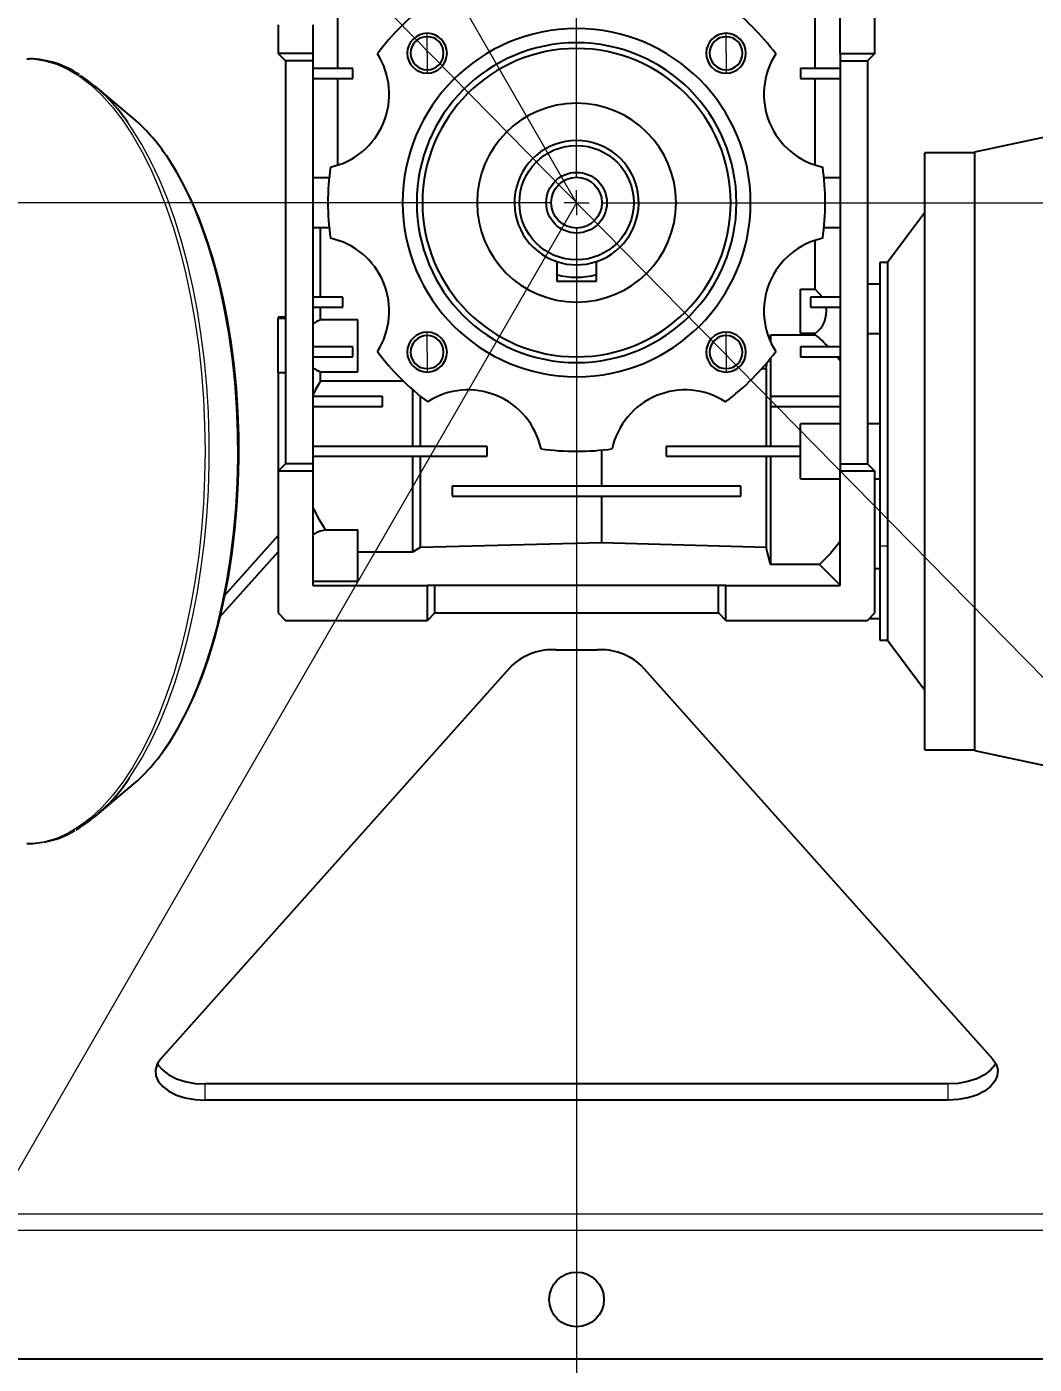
# Paper-space layout 'Лист1' of a CAD drawing. Header units: millimetres. Extents: x 0 to 594, y -1 to 420.
# Drawn here: x 205.02 to 215.15, y 61.29 to 74.74 of the extents above; entities that cross this region are included whole.
import ezdxf

# ---------------------------------------------------------------- set-up
doc = ezdxf.new("R2010")
doc.units = ezdxf.units.MM
doc.linetypes.add('SLD-Осевая', pattern=[19.05, 15.24, -1.27, 1.27, -1.27])
doc.linetypes.add('SLD-Сплошная', pattern=[0])
doc.styles.add('SLDTEXTSTYLE1', font='')
doc.styles.add('SLDTEXTSTYLE2', font='')
doc.styles.get('SLDTEXTSTYLE1').set_extended_font_data('ГОСТ тип А', italic=True)
doc.styles.get('SLDTEXTSTYLE2').set_extended_font_data('ГОСТ тип А')
doc.dimstyles.new('SLDDIMSTYLE2', dxfattribs={"dimtxt": 3.5, "dimasz": 3, "dimexe": 0, "dimexo": 0.0625, "dimgap": 0.875, "dimtad": 0, "dimtih": 1, "dimtoh": 1, "dimdec": 0, "dimlfac": 20, "dimrnd": 1e-09, "dimzin": 12, "dimdsep": 46, "dimtxsty": 'SLDTEXTSTYLE1', "dimsah": 1, "dimcen": 0, "dimadec": 0, "dimazin": 3, "dimtfac": 1, "dimtmove": 0, "dimatfit": 3, "dimfxl": 1, "dimfrac": 2, "dimtolj": 1, "dimtzin": 12, "dimarcsym": 0})
doc.dimstyles.new('SLDDIMSTYLE3', dxfattribs={"dimtxt": 3.5, "dimasz": 3, "dimexe": 0, "dimexo": 0.0625, "dimgap": 0.875, "dimtad": 2, "dimdec": 0, "dimlfac": 20, "dimrnd": 1e-09, "dimzin": 12, "dimdsep": 46, "dimtxsty": 'SLDTEXTSTYLE1', "dimsah": 1, "dimcen": 0.09, "dimadec": 0, "dimazin": 3, "dimtfac": 1, "dimtofl": 0, "dimtmove": 0, "dimatfit": 3, "dimfxl": 1, "dimfrac": 2, "dimtolj": 1, "dimtzin": 12, "dimarcsym": 0})

# ---------------------------------------------------------------- blocks, each defined once
blk = doc.blocks.new('_D_2')
at = {"color": 7, "linetype": 'SLD-Сплошная', "lineweight": 0, "transparency": 16777216}
for p, q in [((170.279, 113.963), (148.273, 113.963)), ((180.609, 103.446), (170.279, 113.963)), ((240.48, 42.49), (180.609, 103.446)), ((240.48, 42.49), (242.582, 40.35))]:
    blk.add_line(p, q, dxfattribs=at)
at = {"color": 7, "linetype": 'SLD-Сплошная', "lineweight": 18, "transparency": 16777216}
for points in [[(180.609, 103.446), (178.863, 105.937), (178.15, 105.236)], [(240.48, 42.49), (242.226, 40), (242.939, 40.7)]]:
    blk.add_solid(points, dxfattribs=at)
at = {"color": 7, "linetype": 'SLD-Сплошная', "lineweight": 18, "transparency": 16777216, "char_height": 3.5, "attachment_point": 1, "style": 'SLDTEXTSTYLE2'}
for s, insert in [('%%c', (148.273, 118.475)), ('1710', (153.376, 118.5)), ('.*', (164.07, 118.5))]:
    blk.add_mtext(s, dxfattribs=dict(at, insert=insert))
blk = doc.blocks.new('_D_3')
at = {"color": 7, "linetype": 'SLD-Сплошная', "lineweight": 0, "transparency": 16777216}
for p, q in [((191.85, 115.349), (276.298, 115.349)), ((275.298, 115.349), (275.298, 30.588)), ((191.85, 30.588), (276.298, 30.588))]:
    blk.add_line(p, q, dxfattribs=at)
at = {"color": 7, "linetype": 'SLD-Сплошная', "lineweight": 18, "transparency": 16777216}
for points in [[(275.298, 115.349), (274.798, 112.349), (275.798, 112.349)], [(275.298, 30.588), (275.798, 33.588), (274.798, 33.588)]]:
    blk.add_solid(points, dxfattribs=at)
at = {"color": 7, "linetype": 'SLD-Сплошная', "lineweight": 18, "transparency": 16777216, "char_height": 3.5, "attachment_point": 1, "rotation": 90, "style": 'SLDTEXTSTYLE2'}
for s, insert in [('*', (270.787, 76.174)), ('1695', (270.787, 65.48))]:
    blk.add_mtext(s, dxfattribs=dict(at, insert=insert))
blk = doc.blocks.new('SW_CENTERMARKSYMBOL_0')
at = {"color": 0, "linetype": 'SLD-Сплошная', "lineweight": 18}
for p, q in [((0, 0.25), (0, 35.125)), ((-0.25, 0), (-134.03, 0)), ((0, 0), (-0.125, 0)), ((0, 0), (0, 0.125)), ((0, 0), (0, -0.125)), ((0, 0), (0.125, 0)), ((0.25, 0), (48.584, 0)), ((0, -0.25), (0, -35.125))]:
    blk.add_line(p, q, dxfattribs=at)

psp = doc.layouts.new('Лист1')

# ---------------------------------------------------------------- linework, layer by layer
at = {"color": 7, "linetype": 'SLD-Осевая', "lineweight": 18}
for q in [(187.5195, 112.8486), (187.5195, 33.0877)]:
    psp.add_line((210.5445, 72.9681), q, dxfattribs=at)
at = {"color": 7, "linetype": 'SLD-Сплошная', "lineweight": 25}
for p, q in [((213.5445, 74.4681), (213.5445, 75.8931)), ((213.1945, 74.4681), (213.1945, 75.6181)), ((208.1445, 74.3181), (208.1445, 75.3681)), ((212.9445, 74.3181), (212.9445, 75.3681)), ((207.5445, 74.7556), (207.5445, 74.4681)), ((207.8945, 74.7556), (207.8945, 74.4681)), ((205.0168, 74.4156), (205.0429, 74.4152)), ((207.8945, 74.4681), (207.5445, 74.4681)), ((207.5445, 74.4681), (207.6195, 74.3931)), ((207.8945, 74.3931), (207.6195, 74.3931)), ((207.6195, 74.3931), (207.6195, 70.3431)), ((207.8945, 74.4681), (207.8945, 74.3931)), ((207.8945, 74.3931), (207.8945, 70.3431)), ((213.1945, 74.4681), (213.5445, 74.4681)), ((213.1945, 74.4681), (213.1945, 74.3931)), ((213.1945, 74.3931), (213.4695, 74.3931)), ((213.1945, 74.3931), (213.1945, 70.3431)), ((213.5445, 74.4681), (213.4695, 74.3931)), ((213.4695, 74.3931), (213.4695, 70.3431)), ((208.2945, 74.3181), (207.8945, 74.3181)), ((208.2945, 74.2181), (208.2945, 74.3181)), ((213.1945, 74.3181), (212.7945, 74.3181)), ((212.7945, 74.3181), (212.7945, 74.2181)), ((206.0925, 73.8124), (205.7043, 74.1389)), ((207.8945, 74.2181), (208.2945, 74.2181)), ((208.1445, 73.3459), (208.1445, 74.2181)), ((212.7945, 74.2181), (213.1945, 74.2181)), ((212.9445, 73.3459), (212.9445, 74.2181)), ((215.6695, 73.7157), (214.5445, 73.4766)), ((214.5445, 73.4681), (214.0445, 73.4681)), ((214.0445, 67.4681), (214.0445, 73.4681)), ((214.5445, 73.4766), (214.5445, 67.4596)), ((208.057, 73.2181), (207.8945, 73.2181)), ((213.1945, 73.2181), (213.032, 73.2181)), ((214.0445, 72.8681), (213.6717, 72.3681)), ((207.8945, 72.7181), (208.057, 72.7181)), ((207.9695, 72.0181), (207.9695, 72.7181)), ((213.032, 72.7181), (213.1945, 72.7181)), ((212.9445, 72.0973), (212.9445, 72.5903)), ((210.3445, 72.376), (210.3445, 72.1781)), ((210.7445, 72.1781), (210.7445, 72.376)), ((213.6717, 72.3681), (213.5945, 72.3681)), ((213.5945, 72.3681), (213.5945, 69.5181)), ((213.6717, 72.3681), (213.6717, 69.5181)), ((210.3445, 72.1781), (210.7445, 72.1781)), ((212.7945, 71.6536), (212.7945, 72.0973)), ((212.7945, 72.0973), (212.9445, 72.0973)), ((213.0171, 72.0181), (212.9445, 72.0973)), ((213.5945, 72.1504), (213.4695, 72.1504)), ((208.1945, 72.0181), (207.8945, 72.0181)), ((208.1945, 71.9181), (208.1945, 72.0181)), ((212.8945, 72.0181), (212.8945, 71.9181)), ((213.1945, 72.0181), (212.8945, 72.0181)), ((207.6195, 71.8181), (207.5445, 71.8181)), ((207.5445, 71.8181), (207.5445, 71.8038)), ((207.8945, 71.9181), (208.1945, 71.9181)), ((207.9695, 71.7889), (207.9695, 71.9181)), ((212.8945, 71.9181), (213.1945, 71.9181)), ((207.6195, 71.8038), (207.5445, 71.8038)), ((207.5445, 71.2561), (207.5445, 71.8038)), ((208.3445, 71.7889), (207.9695, 71.7889)), ((208.3445, 71.2687), (208.3445, 71.7889)), ((212.487, 71.5848), (212.4945, 71.6407)), ((212.4945, 71.6407), (212.4945, 71.5677)), ((212.4945, 71.6407), (212.9445, 71.6407)), ((212.9445, 71.6536), (212.7945, 71.6536)), ((212.9445, 71.6407), (212.9445, 71.6536)), ((213.5945, 71.6477), (213.4695, 71.6477)), ((208.2945, 71.5181), (207.8945, 71.5181)), ((207.8945, 71.4181), (208.2945, 71.4181)), ((208.2945, 71.4181), (208.2945, 71.5181)), ((212.7945, 71.5181), (212.7945, 71.4181)), ((213.1945, 71.5181), (212.7945, 71.5181)), ((212.7945, 71.4181), (213.1945, 71.4181)), ((212.406, 71.2994), (212.452, 71.3021)), ((212.452, 71.3021), (212.4588, 71.3601)), ((212.452, 71.3021), (212.452, 70.5181)), ((212.4945, 71.4037), (212.4945, 71.0181)), ((207.6195, 71.2561), (207.5445, 71.2561)), ((207.5445, 71.2561), (207.5445, 70.2681)), ((207.9695, 71.2687), (208.3445, 71.2687)), ((207.9695, 71.1752), (207.9695, 71.2687)), ((207.9695, 71.1752), (208.8022, 71.1752)), ((208.5945, 71.0181), (207.8945, 71.0181)), ((208.5945, 70.9181), (208.5945, 71.0181)), ((208.8945, 71.09), (208.8945, 70.5181)), ((208.973, 71.0238), (208.973, 70.5181)), ((212.4945, 71.0181), (212.4945, 70.9181)), ((213.1945, 71.0181), (212.4945, 71.0181)), ((207.8945, 70.9181), (208.5945, 70.9181)), ((212.4945, 70.9181), (213.1945, 70.9181)), ((212.4945, 70.9181), (212.4945, 70.5181)), ((213.1945, 70.7431), (212.7945, 70.7431)), ((212.7945, 70.1931), (212.7945, 70.7431)), ((213.5945, 70.7431), (213.4695, 70.7431)), ((209.6445, 70.5181), (207.8945, 70.5181)), ((209.6445, 70.4181), (209.6445, 70.5181)), ((210.7945, 70.4807), (210.7945, 70.1181)), ((212.7945, 70.5181), (211.4445, 70.5181)), ((211.4445, 70.5181), (211.4445, 70.4181)), ((207.6195, 70.3431), (207.5445, 70.2681)), ((207.8945, 70.3431), (207.6195, 70.3431)), ((207.8945, 70.4181), (209.6445, 70.4181)), ((207.8945, 70.3431), (207.8945, 70.2681)), ((208.8945, 70.4181), (208.8945, 69.4551)), ((208.973, 70.4181), (208.973, 69.5026)), ((211.4445, 70.4181), (212.7945, 70.4181)), ((212.452, 70.4181), (212.452, 69.5026)), ((212.4945, 70.4181), (212.4945, 69.3311)), ((213.1945, 70.3431), (213.4695, 70.3431)), ((213.1945, 70.3431), (213.1945, 70.2681)), ((213.4695, 70.3431), (213.5445, 70.2681)), ((207.8945, 70.2681), (207.5445, 70.2681)), ((207.5445, 70.2681), (207.5445, 68.8431)), ((207.8945, 70.2681), (207.8945, 69.1181)), ((213.5445, 70.2681), (213.1945, 70.2681)), ((213.1945, 69.1181), (213.1945, 70.2681)), ((213.5445, 68.8431), (213.5445, 70.2681)), ((209.2945, 70.1181), (209.2945, 70.0181)), ((212.1945, 70.1181), (209.2945, 70.1181)), ((212.1945, 70.0181), (212.1945, 70.1181)), ((212.7945, 70.1931), (213.1945, 70.1931)), ((213.5445, 70.1931), (213.5945, 70.1931)), ((209.2945, 70.0181), (212.1945, 70.0181)), ((210.7945, 70.0181), (210.7945, 69.5472)), ((208.0233, 69.6802), (208.3445, 69.6802)), ((208.3445, 69.1623), (208.3445, 69.6802)), ((207.0096, 69.0235), (207.5445, 69.6228)), ((210.7945, 69.5472), (208.973, 69.5026)), ((212.452, 69.5026), (210.7945, 69.5472)), ((206.9614, 68.8057), (207.5445, 69.4589)), ((208.8945, 69.4551), (208.3445, 69.4551)), ((208.973, 69.5026), (208.8945, 69.4551)), ((212.4945, 69.3311), (212.452, 69.5026)), ((213.5945, 69.5181), (213.5945, 68.5681)), ((213.6717, 69.5181), (213.6717, 68.5681)), ((212.9858, 69.3311), (212.4945, 69.3311)), ((213.1945, 69.1224), (212.9858, 69.3311)), ((213.5445, 69.2886), (213.5945, 69.2886)), ((207.8945, 69.1623), (208.3445, 69.1623)), ((207.8945, 69.1181), (209.0445, 69.1181)), ((209.0445, 68.7681), (209.0445, 69.1181)), ((209.1195, 69.1181), (209.0445, 69.1181)), ((209.1195, 68.8431), (209.1195, 69.1181)), ((211.9695, 69.1181), (209.1195, 69.1181)), ((211.9695, 68.8431), (211.9695, 69.1181)), ((212.0445, 69.1181), (211.9695, 69.1181)), ((212.0445, 68.7681), (212.0445, 69.1181)), ((212.0445, 69.1181), (213.1945, 69.1181)), ((207.5445, 68.8431), (207.6195, 68.7681)), ((207.6195, 68.7681), (209.0445, 68.7681)), ((209.1195, 68.8431), (209.0445, 68.7681)), ((209.1195, 68.8431), (211.9695, 68.8431)), ((212.0445, 68.7681), (211.9695, 68.8431)), ((212.0445, 68.7681), (213.4695, 68.7681)), ((213.4695, 68.7681), (213.5445, 68.8431)), ((213.4872, 68.7858), (213.5945, 68.7858)), ((210.34, 68.4724), (210.749, 68.4724)), ((213.5945, 68.5681), (213.6717, 68.5681)), ((213.6717, 68.5681), (214.0445, 68.0681)), ((209.8949, 68.3163), (206.3647, 64.3613)), ((211.1941, 68.3163), (214.7243, 64.3613)), ((214.0445, 67.4681), (214.5445, 67.4681)), ((214.5445, 67.4596), (215.6695, 67.2205)), ((205.7043, 66.7973), (206.0925, 67.1239)), ((214.2792, 64.1076), (206.8098, 64.1076)), ((214.2792, 63.9438), (206.8098, 63.9438)), ((219.2945, 61.341), (201.7945, 61.341))]:
    psp.add_line(p, q, dxfattribs=at)
at = {"color": 8, "linetype": 'SLD-Сплошная', "lineweight": 18}
for p, q in [((209.0419, 74.6369), (209.0419, 74.6707)), ((209.0419, 74.4707), (209.0419, 74.6369)), ((212.0471, 74.6369), (212.0471, 74.6707)), ((212.0471, 74.4707), (212.0471, 74.6369)), ((210.5445, 74.5181), (210.5445, 74.5759)), ((209.0419, 74.4707), (209.0419, 74.3045)), ((212.0471, 74.4707), (212.0471, 74.3045)), ((209.0419, 74.3045), (209.0419, 74.2707)), ((212.0471, 74.3045), (212.0471, 74.2707)), ((209.0419, 71.6317), (209.0419, 71.6655)), ((209.0419, 71.4655), (209.0419, 71.6317)), ((212.0471, 71.6317), (212.0471, 71.6655)), ((212.0471, 71.4655), (212.0471, 71.6317)), ((209.0419, 71.4655), (209.0419, 71.2993)), ((210.5445, 71.4181), (210.5445, 71.3604)), ((212.0471, 71.4655), (212.0471, 71.2993)), ((209.0419, 71.2993), (209.0419, 71.2655)), ((212.0471, 71.2993), (212.0471, 71.2655)), ((213.5945, 69.5181), (213.6717, 69.5181)), ((206.8098, 63.9438), (206.8098, 64.1076)), ((214.2792, 63.9438), (214.2792, 64.1076)), ((219.4912, 62.7967), (201.5978, 62.7967)), ((219.5445, 62.6328), (201.5445, 62.6328))]:
    psp.add_line(p, q, dxfattribs=at)
at = {"color": 8, "linetype": 'SLD-Сплошная', "lineweight": 18, "flags": 128}
for points in [[(205.0429, 74.4152), (205.0766, 74.4134), (205.1961, 74.3958), (205.3148, 74.3606), (205.4322, 74.3081), (205.5477, 74.2384), (205.6609, 74.1519), (205.7711, 74.0489), (205.878, 73.9299), (205.9811, 73.7954), (206.0798, 73.6461), (206.1738, 73.4826), (206.2626, 73.3057), (206.3459, 73.116), (206.4232, 72.9146), (206.4943, 72.7022), (206.5587, 72.4798), (206.6163, 72.2485), (206.6667, 72.0092), (206.7097, 71.763), (206.7452, 71.511), (206.773, 71.2544), (206.7929, 70.9943), (206.8049, 70.7318), (206.8089, 70.4681), (206.8049, 70.2045), (206.7929, 69.942), (206.773, 69.6818), (206.7452, 69.4252), (206.7097, 69.1732), (206.6667, 68.9271), (206.6163, 68.6878), (206.5587, 68.4564), (206.4943, 68.234), (206.4232, 68.0217), (206.3459, 67.8202), (206.2626, 67.6306), (206.1738, 67.4536), (206.0798, 67.2901), (205.9811, 67.1408), (205.878, 67.0064), (205.7711, 66.8874), (205.6609, 66.7844), (205.5477, 66.6979), (205.4322, 66.6282), (205.3148, 66.5756), (205.1961, 66.5404), (205.1759, 66.5362)], [(206.0463, 67.1824), (206.0775, 67.2285), (206.1734, 67.3843), (206.2645, 67.5539), (206.3502, 67.7364), (206.4302, 67.9312), (206.504, 68.1373), (206.5715, 68.3538), (206.6323, 68.5797), (206.686, 68.8141), (206.7326, 69.0559), (206.7717, 69.3039), (206.8032, 69.5572), (206.8269, 69.8145), (206.8428, 70.0748), (206.8508, 70.3368), (206.8508, 70.5994), (206.8428, 70.8614), (206.8269, 71.1217), (206.8032, 71.379), (206.7717, 71.6323), (206.7326, 71.8804), (206.686, 72.1221), (206.6323, 72.3565), (206.5715, 72.5825), (206.504, 72.799), (206.4302, 73.0051), (206.3502, 73.1998), (206.2645, 73.3824), (206.1734, 73.5519), (206.0775, 73.7077), (206.0325, 73.7735)], [(206.3598, 67.413), (206.3825, 67.4442), (206.4772, 67.5869), (206.5671, 67.7439), (206.6517, 67.9145), (206.7306, 68.0979), (206.8035, 68.293), (206.8699, 68.499), (206.9296, 68.7148), (206.9822, 68.9393), (207.0275, 69.1715), (207.0653, 69.4101), (207.0953, 69.6539), (207.1174, 69.9019), (207.1316, 70.1526), (207.1376, 70.4049), (207.1356, 70.6576), (207.1255, 70.9093), (207.1074, 71.1588), (207.0813, 71.4048), (207.0474, 71.6462), (207.0058, 71.8817), (206.9568, 72.1102), (206.9006, 72.3305), (206.8375, 72.5415), (206.7678, 72.7422), (206.6919, 72.9316), (206.6101, 73.1087), (206.5228, 73.2726), (206.4304, 73.4225), (206.4081, 73.4557)]]:
    psp.add_lwpolyline(points, dxfattribs=at)
at = {"color": 7, "linetype": 'SLD-Сплошная', "lineweight": 25, "flags": 128}
for points in [[(206.3696, 67.4244), (206.4514, 67.5408), (206.5404, 67.6869), (206.6243, 67.8452), (206.7028, 68.0149), (206.7757, 68.1951), (206.8427, 68.3851), (206.9036, 68.5841), (206.9582, 68.7912), (207.0062, 69.0055), (207.0476, 69.2261), (207.0821, 69.4521), (207.1096, 69.6824), (207.13, 69.9161), (207.1432, 70.1522), (207.1492, 70.3896), (207.148, 70.6274), (207.1395, 70.8644), (207.1238, 71.0998), (207.101, 71.3324), (207.0712, 71.5612), (207.0344, 71.7854), (206.9908, 72.0038), (206.9405, 72.2156), (206.8839, 72.4199), (206.8209, 72.6158), (206.752, 72.8025), (206.6773, 72.9791), (206.597, 73.1449), (206.5114, 73.2992), (206.4207, 73.4413), (206.4189, 73.4437)], [(208.0233, 69.6802), (207.9556, 69.6623), (207.8945, 69.628)], [(213.1945, 69.5598), (213.096, 69.4402), (212.9858, 69.3311)], [(205.1759, 66.5362), (205.0766, 66.5228), (205.0168, 66.5206)], [(206.3647, 64.3613), (206.3277, 64.3067), (206.3108, 64.249), (206.3147, 64.1906), (206.3391, 64.1338), (206.3832, 64.081), (206.445, 64.0344), (206.522, 63.9961), (206.611, 63.9674), (206.7083, 63.9498), (206.8098, 63.9438)], [(206.3306, 64.3125), (206.3391, 64.2976), (206.3832, 64.2448), (206.445, 64.1983), (206.522, 64.1599), (206.611, 64.1313), (206.7083, 64.1136), (206.8098, 64.1076)], [(214.7243, 64.3613), (214.7613, 64.3067), (214.7782, 64.249), (214.7743, 64.1906), (214.7499, 64.1338), (214.7058, 64.081), (214.644, 64.0344), (214.567, 63.9961), (214.478, 63.9674), (214.3807, 63.9498), (214.2792, 63.9438)], [(214.7584, 64.3125), (214.7499, 64.2976), (214.7058, 64.2448), (214.644, 64.1983), (214.567, 64.1599), (214.478, 64.1313), (214.3807, 64.1136), (214.2792, 64.1076)]]:
    psp.add_lwpolyline(points, dxfattribs=at)
at = {"color": 7, "linetype": 'SLD-Осевая', "lineweight": 18}
psp.add_circle((210.5445, 72.9681), 42.7205, dxfattribs=at)
at = {"color": 7, "linetype": 'SLD-Сплошная', "lineweight": 25}
for centre, radius in [((210.5445, 72.9681), 0.575), ((210.5445, 72.9681), 0.305), ((210.5445, 72.9681), 0.255), ((210.5445, 61.941), 0.275)]:
    psp.add_circle(centre, radius, dxfattribs=at)
for centre, radius, start, end in [((210.5445, 72.9681), 35, 270, 168.46304), ((210.5445, 72.9681), 35, 270, 90), ((210.5445, 72.9681), 18, 270, 168.07161), ((210.5445, 72.9681), 2.5, 126.77514, 143.22486), ((210.5445, 72.9681), 2.5, 36.77514, 53.22486), ((210.5445, 72.9681), 1.75, 90, 270), ((209.0419, 74.4707), 0.2, 90, 270), ((209.0419, 74.4707), 0.1662, 90, 270), ((209.0419, 74.4707), 0.2, 270, 90), ((209.0419, 74.4707), 0.1662, 270, 90), ((210.5445, 72.9681), 1.75, 270, 90), ((212.0471, 74.4707), 0.2, 90, 270), ((212.0471, 74.4707), 0.1662, 90, 270), ((212.0471, 74.4707), 0.2, 270, 90), ((212.0471, 74.4707), 0.1662, 270, 90), ((210.5445, 72.9681), 1.6077, 90, 270), ((210.5445, 72.9681), 1.55, 90, 270), ((210.5445, 72.9681), 1.6077, 270, 90), ((210.5445, 72.9681), 1.55, 270, 90), ((205.0226, 73.4844), 0.9308, 55.69715, 88.59081), ((207.9114, 74.0588), 0.75, 282.22168, 32.77832), ((213.1776, 74.0588), 0.75, 147.22168, 257.77832), ((204.602, 72.8121), 1.7236, 33.90563, 56.4118), ((210.5445, 72.9681), 1, 0, 180), ((204.9416, 72.4763), 1.7634, 33.73721, 49.25767), ((210.5445, 72.9681), 0.625, 288.66293, 251.33707), ((210.5445, 72.9681), 2.5, 171.77514, 188.22486), ((210.5445, 72.9681), 2.5, 351.77514, 8.22486), ((210.5445, 72.9681), 1, 180, 0), ((207.9114, 71.8775), 0.75, 327.22168, 77.77832), ((213.1776, 71.8775), 0.75, 102.22168, 212.77832), ((210.5445, 72.9681), 0.625, 251.33707, 288.66292), ((210.5445, 72.9681), 0.75, 254.421, 285.48602), ((212.782, 71.8754), 0.275, 306.22155, 8.93445), ((208.0588, 71.5288), 0.275, 108.95783, 126.69816), ((209.0419, 71.4655), 0.2, 90, 270), ((209.0419, 71.4655), 0.1662, 90, 270), ((209.0419, 71.4655), 0.2, 270, 90), ((209.0419, 71.4655), 0.1662, 270, 90), ((212.0471, 71.4655), 0.2, 90, 270), ((212.0471, 71.4655), 0.1662, 90, 270), ((212.0471, 71.4655), 0.2, 270, 90), ((212.0471, 71.4655), 0.1662, 270, 90), ((211.9695, 70.4681), 1.525, 43.51343, 50.25706), ((210.5445, 72.9681), 2.5, 216.77514, 233.22486), ((210.5445, 72.9681), 2.5, 306.77514, 323.22486), ((211.9695, 70.4681), 1.525, 36.55566, 38.53194), ((208.0588, 71.5288), 0.275, 233.30184, 251.04217), ((209.1195, 70.4681), 1.35, 148.41366, 155.1495), ((209.4539, 70.3351), 0.75, 12.22168, 122.77832), ((211.6351, 70.3351), 0.75, 57.22168, 167.77832), ((210.5445, 72.9681), 2.5, 261.77514, 278.22486), ((209.1195, 70.4681), 1.35, 204.8505, 215.70958), ((210.5445, 72.9681), 18, 193.4934, 270), ((210.3042, 67.8619), 0.6116, 86.64658, 132.00737), ((210.7848, 67.8619), 0.6116, 47.99263, 93.35342), ((204.979, 68.4212), 1.7096, 310.63928, 323.86455), ((204.6427, 68.0901), 1.6715, 301.33353, 327.1107), ((205.0453, 67.4028), 0.8754, 279.57686, 301.32787), ((210.5445, 72.9681), 35, 191.53696, 270)]:
    psp.add_arc(centre, radius, start, end, dxfattribs=at)
at = {"color": 8, "linetype": 'SLD-Сплошная', "lineweight": 18}
for start, end in [(270, 165.78423), (194.21577, 270)]:
    psp.add_arc((210.5445, 72.9681), 33.5947, start, end, dxfattribs=at)

# ---------------------------------------------------------------- block references
at = {"color": 7, "linetype": 'SLD-Сплошная', "lineweight": 18}
psp.add_blockref('SW_CENTERMARKSYMBOL_0', (210.5445, 72.9681), dxfattribs=at)

# ---------------------------------------------------------------- dimensions: what is measured, and where the dimension line sits
dim = psp.add_diameter_dim_2p(p1=(180.6089, 103.4461), p2=(240.4801, 42.4902), text='<>.*', dimstyle='SLDDIMSTYLE2', dxfattribs=at)
dim.commit()
dim.dimension.update_dxf_attribs({"geometry": '_D_2', "text_midpoint": (157.7758, 116.7343), "dimtype": 163})
dim = psp.add_linear_dim(base=(275.2983, 30.5877), p1=(191.8496, 115.3486), p2=(191.8496, 30.5877), angle=90, text='<>*', dimstyle='SLDDIMSTYLE3', dxfattribs=at)
dim.commit()
dim.dimension.update_dxf_attribs({"geometry": '_D_3', "text_midpoint": (275.2983, 71.7629), "dimtype": 160})

doc.saveas('drawing.dxf')
